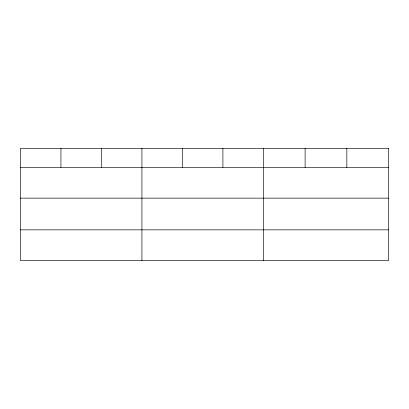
<?xml version="1.0" encoding="UTF-8"?>
<svg xmlns="http://www.w3.org/2000/svg" width="409" height="409" viewBox="0 0 409 409"><rect width="100%" height="100%" fill="white"/><g stroke="black" fill="none" stroke-linecap="round" stroke-linejoin="round"><path stroke-width="0.61" d="M20.45 167.393L388.55 167.393M20.45 198.15L388.55 198.15M20.45 229.843L388.55 229.843M346.832 148.401L346.832 167.393M305.114 148.401L305.114 167.393M263.396 148.401L263.396 260.599M222.905 148.401L222.905 167.393M182.414 148.401L182.414 167.393M141.923 148.401L141.923 260.599M101.432 148.401L101.432 167.393M60.941 148.401L60.941 167.393M388.55 148.401L20.45 148.401L20.45 260.599L388.55 260.599L388.55 148.401"/></g></svg>
